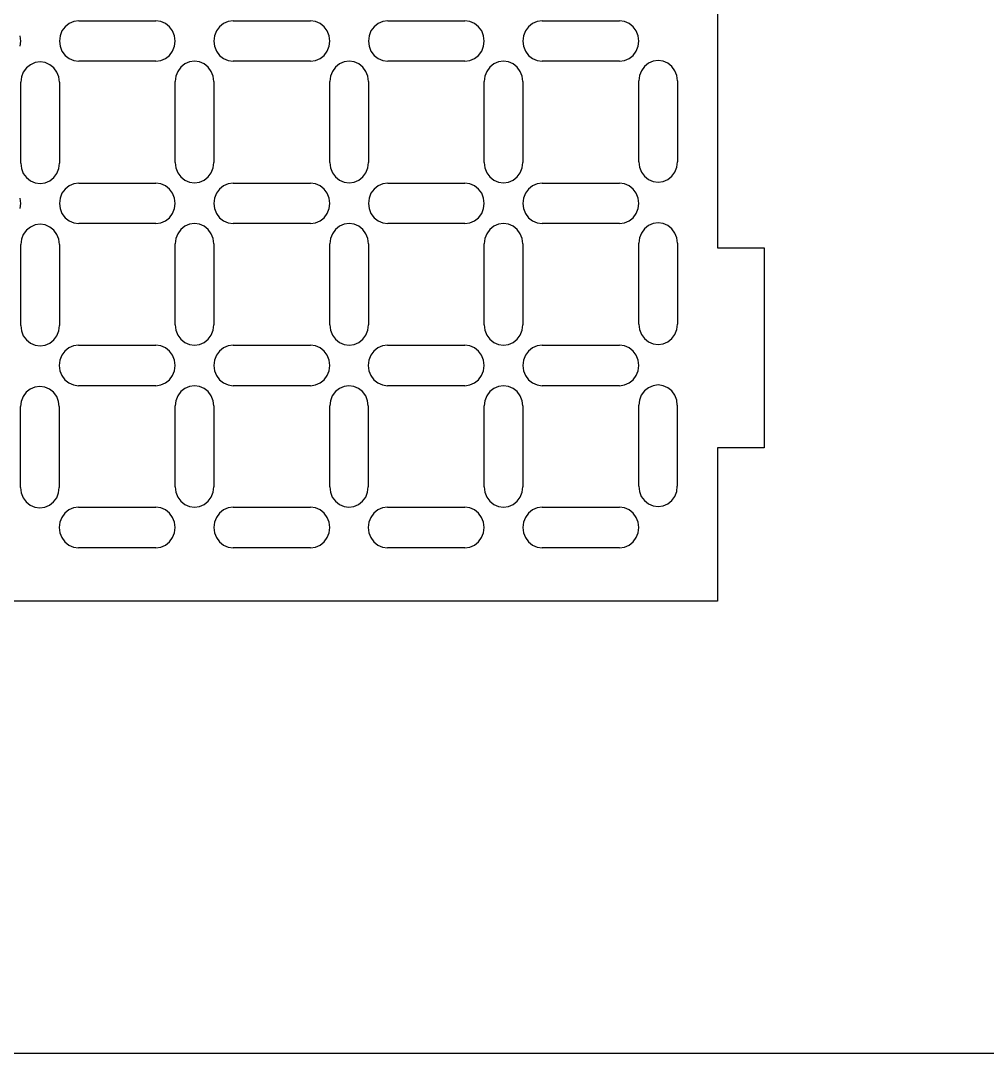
# Model space of a CAD drawing. Extents: x -295 to 295, y -225 to 225.
# Drawn here: x -72.5 to 0, y -225 to -147.5 of the extents above; entities that cross this region are included whole.
import ezdxf

# ---------------------------------------------------------------- set-up
doc = ezdxf.new("R2010")
doc.units = 0
doc.layers.get('0').update_dxf_attribs({"linetype": 'CONTINUOUS'})

msp = doc.modelspace()

# ---------------------------------------------------------------- linework, layer by layer
for p, q in [((-20.244, -64.523), (-20.244, -164.56)), ((-69.169, -147.96), (-69.399, -148.275)), ((-68.869, -147.718), (-69.169, -147.96)), ((-68.519, -147.566), (-68.869, -147.718)), ((-68.144, -147.514), (-68.519, -147.566)), ((-68.144, -147.514), (-62.351, -147.514)), ((-61.976, -147.566), (-62.351, -147.514)), ((-61.627, -147.718), (-61.976, -147.566)), ((-61.327, -147.96), (-61.627, -147.718)), ((-61.096, -148.275), (-61.327, -147.96)), ((-57.581, -147.96), (-57.812, -148.275)), ((-57.281, -147.718), (-57.581, -147.96)), ((-56.932, -147.566), (-57.281, -147.718)), ((-56.557, -147.514), (-56.932, -147.566)), ((-56.557, -147.514), (-50.764, -147.514)), ((-50.389, -147.566), (-50.764, -147.514)), ((-50.039, -147.718), (-50.389, -147.566)), ((-49.739, -147.96), (-50.039, -147.718)), ((-49.509, -148.275), (-49.739, -147.96)), ((-45.994, -147.96), (-46.224, -148.275)), ((-45.694, -147.718), (-45.994, -147.96)), ((-45.345, -147.566), (-45.694, -147.718)), ((-44.97, -147.514), (-45.345, -147.566)), ((-44.97, -147.514), (-39.176, -147.514)), ((-38.801, -147.566), (-39.176, -147.514)), ((-38.452, -147.718), (-38.801, -147.566)), ((-38.152, -147.96), (-38.452, -147.718)), ((-37.922, -148.275), (-38.152, -147.96)), ((-34.407, -147.96), (-34.637, -148.275)), ((-34.107, -147.718), (-34.407, -147.96)), ((-33.757, -147.566), (-34.107, -147.718)), ((-33.383, -147.514), (-33.757, -147.566)), ((-33.383, -147.514), (-27.589, -147.514)), ((-27.214, -147.566), (-27.589, -147.514)), ((-26.865, -147.718), (-27.214, -147.566)), ((-26.565, -147.96), (-26.865, -147.718)), ((-26.335, -148.275), (-26.565, -147.96)), ((-72.49, -149.035), (-72.539, -148.641)), ((-69.544, -148.641), (-69.593, -149.035)), ((-69.399, -148.275), (-69.544, -148.641)), ((-60.952, -148.641), (-61.096, -148.275)), ((-60.902, -149.035), (-60.952, -148.641)), ((-57.956, -148.641), (-58.006, -149.035)), ((-57.812, -148.275), (-57.956, -148.641)), ((-49.364, -148.641), (-49.509, -148.275)), ((-49.315, -149.035), (-49.364, -148.641)), ((-46.369, -148.641), (-46.418, -149.035)), ((-46.224, -148.275), (-46.369, -148.641)), ((-37.777, -148.641), (-37.922, -148.275)), ((-37.728, -149.035), (-37.777, -148.641)), ((-34.782, -148.641), (-34.831, -149.035)), ((-34.637, -148.275), (-34.782, -148.641)), ((-26.19, -148.641), (-26.335, -148.275)), ((-26.141, -149.035), (-26.19, -148.641)), ((-72.539, -149.428), (-72.49, -149.035)), ((-69.593, -149.035), (-69.544, -149.428)), ((-69.544, -149.428), (-69.399, -149.795)), ((-61.096, -149.795), (-60.952, -149.428)), ((-60.952, -149.428), (-60.902, -149.035)), ((-58.006, -149.035), (-57.956, -149.428)), ((-57.956, -149.428), (-57.812, -149.795)), ((-49.509, -149.795), (-49.364, -149.428)), ((-49.364, -149.428), (-49.315, -149.035)), ((-46.418, -149.035), (-46.369, -149.428)), ((-46.369, -149.428), (-46.224, -149.795)), ((-37.922, -149.795), (-37.777, -149.428)), ((-37.777, -149.428), (-37.728, -149.035)), ((-34.831, -149.035), (-34.782, -149.428)), ((-34.782, -149.428), (-34.637, -149.795)), ((-26.335, -149.795), (-26.19, -149.428)), ((-26.19, -149.428), (-26.141, -149.035)), ((-69.399, -149.795), (-69.169, -150.11)), ((-69.169, -150.11), (-68.869, -150.351)), ((-61.627, -150.351), (-61.327, -150.11)), ((-61.327, -150.11), (-61.096, -149.795)), ((-57.812, -149.795), (-57.581, -150.11)), ((-57.581, -150.11), (-57.281, -150.351)), ((-50.039, -150.351), (-49.739, -150.11)), ((-49.739, -150.11), (-49.509, -149.795)), ((-46.224, -149.795), (-45.994, -150.11)), ((-45.994, -150.11), (-45.694, -150.351)), ((-38.452, -150.351), (-38.152, -150.11)), ((-38.152, -150.11), (-37.922, -149.795)), ((-34.637, -149.795), (-34.407, -150.11)), ((-34.407, -150.11), (-34.107, -150.351)), ((-26.865, -150.351), (-26.565, -150.11)), ((-26.565, -150.11), (-26.335, -149.795)), ((-72.065, -151.051), (-72.296, -151.366)), ((-71.765, -150.81), (-72.065, -151.051)), ((-71.416, -150.658), (-71.765, -150.81)), ((-71.041, -150.606), (-71.416, -150.658)), ((-70.666, -150.658), (-71.041, -150.606)), ((-70.317, -150.81), (-70.666, -150.658)), ((-70.017, -151.051), (-70.317, -150.81)), ((-69.787, -151.366), (-70.017, -151.051)), ((-68.869, -150.351), (-68.519, -150.503)), ((-68.519, -150.503), (-68.144, -150.555)), ((-62.351, -150.555), (-68.144, -150.555)), ((-62.351, -150.555), (-61.976, -150.503)), ((-61.976, -150.503), (-61.627, -150.351)), ((-60.478, -150.999), (-60.708, -151.314)), ((-60.178, -150.758), (-60.478, -150.999)), ((-59.829, -150.606), (-60.178, -150.758)), ((-59.454, -150.554), (-59.829, -150.606)), ((-59.079, -150.606), (-59.454, -150.554)), ((-58.73, -150.758), (-59.079, -150.606)), ((-58.43, -150.999), (-58.73, -150.758)), ((-58.2, -151.314), (-58.43, -150.999)), ((-57.281, -150.351), (-56.932, -150.503)), ((-56.932, -150.503), (-56.557, -150.555)), ((-50.764, -150.555), (-56.557, -150.555)), ((-50.764, -150.555), (-50.389, -150.503)), ((-50.389, -150.503), (-50.039, -150.351)), ((-48.891, -150.999), (-49.121, -151.314)), ((-48.591, -150.758), (-48.891, -150.999)), ((-48.242, -150.606), (-48.591, -150.758)), ((-47.867, -150.554), (-48.242, -150.606)), ((-47.492, -150.606), (-47.867, -150.554)), ((-47.142, -150.758), (-47.492, -150.606)), ((-46.843, -150.999), (-47.142, -150.758)), ((-46.612, -151.314), (-46.843, -150.999)), ((-45.694, -150.351), (-45.345, -150.503)), ((-45.345, -150.503), (-44.97, -150.555)), ((-39.176, -150.555), (-44.97, -150.555)), ((-39.176, -150.555), (-38.801, -150.503)), ((-38.801, -150.503), (-38.452, -150.351)), ((-37.304, -150.999), (-37.534, -151.314)), ((-37.004, -150.758), (-37.304, -150.999)), ((-36.654, -150.606), (-37.004, -150.758)), ((-36.279, -150.554), (-36.654, -150.606)), ((-35.905, -150.606), (-36.279, -150.554)), ((-35.555, -150.758), (-35.905, -150.606)), ((-35.255, -150.999), (-35.555, -150.758)), ((-35.025, -151.314), (-35.255, -150.999)), ((-34.107, -150.351), (-33.757, -150.503)), ((-33.757, -150.503), (-33.383, -150.555)), ((-27.589, -150.555), (-33.383, -150.555)), ((-27.589, -150.555), (-27.214, -150.503)), ((-27.214, -150.503), (-26.865, -150.351)), ((-25.716, -150.948), (-25.946, -151.263)), ((-25.416, -150.707), (-25.716, -150.948)), ((-25.067, -150.555), (-25.416, -150.707)), ((-24.692, -150.503), (-25.067, -150.555)), ((-24.317, -150.555), (-24.692, -150.503)), ((-23.968, -150.707), (-24.317, -150.555)), ((-23.668, -150.948), (-23.968, -150.707)), ((-23.438, -151.263), (-23.668, -150.948)), ((-72.44, -151.733), (-72.49, -152.126)), ((-72.296, -151.366), (-72.44, -151.733)), ((-69.642, -151.733), (-69.787, -151.366)), ((-69.593, -152.126), (-69.642, -151.733)), ((-60.853, -151.681), (-60.902, -152.074)), ((-60.708, -151.314), (-60.853, -151.681)), ((-58.055, -151.681), (-58.2, -151.314)), ((-58.006, -152.074), (-58.055, -151.681)), ((-49.266, -151.681), (-49.315, -152.074)), ((-49.121, -151.314), (-49.266, -151.681)), ((-46.468, -151.681), (-46.612, -151.314)), ((-46.418, -152.074), (-46.468, -151.681)), ((-37.678, -151.681), (-37.728, -152.074)), ((-37.534, -151.314), (-37.678, -151.681)), ((-34.88, -151.681), (-35.025, -151.314)), ((-34.831, -152.074), (-34.88, -151.681)), ((-26.091, -151.63), (-26.141, -152.023)), ((-25.946, -151.263), (-26.091, -151.63)), ((-23.293, -151.63), (-23.438, -151.263)), ((-23.244, -152.023), (-23.293, -151.63)), ((-72.49, -158.207), (-72.49, -152.126)), ((-69.593, -152.126), (-69.593, -158.207)), ((-60.902, -158.155), (-60.902, -152.074)), ((-58.006, -152.074), (-58.006, -158.155)), ((-49.315, -158.155), (-49.315, -152.074)), ((-46.418, -152.074), (-46.418, -158.155)), ((-37.728, -158.155), (-37.728, -152.074)), ((-34.831, -152.074), (-34.831, -158.155)), ((-26.141, -158.104), (-26.141, -152.023)), ((-23.244, -152.023), (-23.244, -158.104)), ((-72.49, -158.207), (-72.44, -158.601)), ((-72.44, -158.601), (-72.296, -158.967)), ((-69.787, -158.967), (-69.642, -158.601)), ((-69.642, -158.601), (-69.593, -158.207)), ((-60.902, -158.155), (-60.853, -158.549)), ((-60.853, -158.549), (-60.708, -158.915)), ((-58.2, -158.915), (-58.055, -158.549)), ((-58.055, -158.549), (-58.006, -158.155)), ((-49.315, -158.155), (-49.266, -158.549)), ((-49.266, -158.549), (-49.121, -158.915)), ((-46.612, -158.915), (-46.468, -158.549)), ((-46.468, -158.549), (-46.418, -158.155)), ((-37.728, -158.155), (-37.678, -158.549)), ((-37.678, -158.549), (-37.534, -158.915)), ((-35.025, -158.915), (-34.88, -158.549)), ((-34.88, -158.549), (-34.831, -158.155)), ((-26.141, -158.104), (-26.091, -158.498)), ((-26.091, -158.498), (-25.946, -158.864)), ((-23.438, -158.864), (-23.293, -158.498)), ((-23.293, -158.498), (-23.244, -158.104)), ((-72.296, -158.967), (-72.065, -159.282)), ((-72.065, -159.282), (-71.765, -159.524)), ((-71.765, -159.524), (-71.416, -159.676)), ((-70.666, -159.676), (-70.317, -159.524)), ((-70.317, -159.524), (-70.017, -159.282)), ((-70.017, -159.282), (-69.787, -158.967)), ((-60.708, -158.915), (-60.478, -159.23)), ((-60.478, -159.23), (-60.178, -159.472)), ((-60.178, -159.472), (-59.829, -159.624)), ((-59.829, -159.624), (-59.454, -159.676)), ((-59.454, -159.676), (-59.079, -159.624)), ((-59.079, -159.624), (-58.73, -159.472)), ((-58.73, -159.472), (-58.43, -159.23)), ((-58.43, -159.23), (-58.2, -158.915)), ((-49.121, -158.915), (-48.891, -159.23)), ((-48.891, -159.23), (-48.591, -159.472)), ((-48.591, -159.472), (-48.242, -159.624)), ((-48.242, -159.624), (-47.867, -159.676)), ((-47.867, -159.676), (-47.492, -159.624)), ((-47.492, -159.624), (-47.142, -159.472)), ((-47.142, -159.472), (-46.843, -159.23)), ((-46.843, -159.23), (-46.612, -158.915)), ((-37.534, -158.915), (-37.304, -159.23)), ((-37.304, -159.23), (-37.004, -159.472)), ((-37.004, -159.472), (-36.654, -159.624)), ((-36.654, -159.624), (-36.279, -159.676)), ((-36.279, -159.676), (-35.905, -159.624)), ((-35.905, -159.624), (-35.555, -159.472)), ((-35.555, -159.472), (-35.255, -159.23)), ((-35.255, -159.23), (-35.025, -158.915)), ((-25.946, -158.864), (-25.716, -159.179)), ((-25.716, -159.179), (-25.416, -159.421)), ((-25.416, -159.421), (-25.067, -159.573)), ((-25.067, -159.573), (-24.692, -159.625)), ((-24.692, -159.625), (-24.317, -159.573)), ((-24.317, -159.573), (-23.968, -159.421)), ((-23.968, -159.421), (-23.668, -159.179)), ((-23.668, -159.179), (-23.438, -158.864)), ((-71.416, -159.676), (-71.041, -159.727)), ((-71.041, -159.727), (-70.666, -159.676)), ((-69.169, -160.143), (-69.399, -160.457)), ((-68.869, -159.901), (-69.169, -160.143)), ((-68.519, -159.749), (-68.869, -159.901)), ((-68.144, -159.697), (-68.519, -159.749)), ((-68.144, -159.697), (-62.351, -159.697)), ((-61.976, -159.749), (-62.351, -159.697)), ((-61.627, -159.901), (-61.976, -159.749)), ((-61.327, -160.143), (-61.627, -159.901)), ((-61.096, -160.457), (-61.327, -160.143)), ((-57.581, -160.143), (-57.812, -160.457)), ((-57.281, -159.901), (-57.581, -160.143)), ((-56.932, -159.749), (-57.281, -159.901)), ((-56.557, -159.697), (-56.932, -159.749)), ((-56.557, -159.697), (-50.764, -159.697)), ((-50.389, -159.749), (-50.764, -159.697)), ((-50.039, -159.901), (-50.389, -159.749)), ((-49.739, -160.143), (-50.039, -159.901)), ((-49.509, -160.457), (-49.739, -160.143)), ((-45.994, -160.143), (-46.224, -160.457)), ((-45.694, -159.901), (-45.994, -160.143)), ((-45.345, -159.749), (-45.694, -159.901)), ((-44.97, -159.697), (-45.345, -159.749)), ((-44.97, -159.697), (-39.176, -159.697)), ((-38.801, -159.749), (-39.176, -159.697)), ((-38.452, -159.901), (-38.801, -159.749)), ((-38.152, -160.143), (-38.452, -159.901)), ((-37.922, -160.457), (-38.152, -160.143)), ((-34.407, -160.143), (-34.637, -160.457)), ((-34.107, -159.901), (-34.407, -160.143)), ((-33.757, -159.749), (-34.107, -159.901)), ((-33.383, -159.697), (-33.757, -159.749)), ((-33.383, -159.697), (-27.589, -159.697)), ((-27.214, -159.749), (-27.589, -159.697)), ((-26.865, -159.901), (-27.214, -159.749)), ((-26.565, -160.143), (-26.865, -159.901)), ((-26.335, -160.457), (-26.565, -160.143)), ((-72.49, -161.217), (-72.539, -160.824)), ((-69.544, -160.824), (-69.593, -161.217)), ((-69.399, -160.457), (-69.544, -160.824)), ((-60.952, -160.824), (-61.096, -160.457)), ((-60.902, -161.217), (-60.952, -160.824)), ((-57.956, -160.824), (-58.006, -161.217)), ((-57.812, -160.457), (-57.956, -160.824)), ((-49.364, -160.824), (-49.509, -160.457)), ((-49.315, -161.217), (-49.364, -160.824)), ((-46.369, -160.824), (-46.418, -161.217)), ((-46.224, -160.457), (-46.369, -160.824)), ((-37.777, -160.824), (-37.922, -160.457)), ((-37.728, -161.217), (-37.777, -160.824)), ((-34.782, -160.824), (-34.831, -161.217)), ((-34.637, -160.457), (-34.782, -160.824)), ((-26.19, -160.824), (-26.335, -160.457)), ((-26.141, -161.217), (-26.19, -160.824)), ((-72.539, -161.611), (-72.49, -161.217)), ((-69.593, -161.217), (-69.544, -161.611)), ((-69.544, -161.611), (-69.399, -161.978)), ((-61.096, -161.978), (-60.952, -161.611)), ((-60.952, -161.611), (-60.902, -161.217)), ((-58.006, -161.217), (-57.956, -161.611)), ((-57.956, -161.611), (-57.812, -161.978)), ((-49.509, -161.978), (-49.364, -161.611)), ((-49.364, -161.611), (-49.315, -161.217)), ((-46.418, -161.217), (-46.369, -161.611)), ((-46.369, -161.611), (-46.224, -161.978)), ((-37.922, -161.978), (-37.777, -161.611)), ((-37.777, -161.611), (-37.728, -161.217)), ((-34.831, -161.217), (-34.782, -161.611)), ((-34.782, -161.611), (-34.637, -161.978)), ((-26.335, -161.978), (-26.19, -161.611)), ((-26.19, -161.611), (-26.141, -161.217)), ((-69.399, -161.978), (-69.169, -162.292)), ((-69.169, -162.292), (-68.869, -162.534)), ((-68.869, -162.534), (-68.519, -162.686)), ((-68.519, -162.686), (-68.144, -162.738)), ((-62.351, -162.738), (-61.976, -162.686)), ((-61.976, -162.686), (-61.627, -162.534)), ((-61.627, -162.534), (-61.327, -162.292)), ((-61.327, -162.292), (-61.096, -161.978)), ((-57.812, -161.978), (-57.581, -162.292)), ((-57.581, -162.292), (-57.281, -162.534)), ((-57.281, -162.534), (-56.932, -162.686)), ((-56.932, -162.686), (-56.557, -162.738)), ((-50.764, -162.738), (-50.389, -162.686)), ((-50.389, -162.686), (-50.039, -162.534)), ((-50.039, -162.534), (-49.739, -162.292)), ((-49.739, -162.292), (-49.509, -161.978)), ((-46.224, -161.978), (-45.994, -162.292)), ((-45.994, -162.292), (-45.694, -162.534)), ((-45.694, -162.534), (-45.345, -162.686)), ((-45.345, -162.686), (-44.97, -162.738)), ((-39.176, -162.738), (-38.801, -162.686)), ((-38.801, -162.686), (-38.452, -162.534)), ((-38.452, -162.534), (-38.152, -162.292)), ((-38.152, -162.292), (-37.922, -161.978)), ((-34.637, -161.978), (-34.407, -162.292)), ((-34.407, -162.292), (-34.107, -162.534)), ((-34.107, -162.534), (-33.757, -162.686)), ((-33.757, -162.686), (-33.383, -162.738)), ((-27.589, -162.738), (-27.214, -162.686)), ((-27.214, -162.686), (-26.865, -162.534)), ((-26.865, -162.534), (-26.565, -162.292)), ((-26.565, -162.292), (-26.335, -161.978)), ((-24.692, -162.686), (-25.067, -162.738)), ((-24.317, -162.738), (-24.692, -162.686)), ((-72.065, -163.234), (-72.296, -163.549)), ((-71.765, -162.993), (-72.065, -163.234)), ((-71.416, -162.841), (-71.765, -162.993)), ((-71.041, -162.789), (-71.416, -162.841)), ((-70.666, -162.841), (-71.041, -162.789)), ((-70.317, -162.993), (-70.666, -162.841)), ((-70.017, -163.234), (-70.317, -162.993)), ((-69.787, -163.549), (-70.017, -163.234)), ((-62.351, -162.738), (-68.144, -162.738)), ((-60.708, -163.497), (-60.853, -163.864)), ((-60.478, -163.182), (-60.708, -163.497)), ((-60.178, -162.941), (-60.478, -163.182)), ((-59.829, -162.789), (-60.178, -162.941)), ((-59.454, -162.737), (-59.829, -162.789)), ((-59.079, -162.789), (-59.454, -162.737)), ((-58.73, -162.941), (-59.079, -162.789)), ((-58.43, -163.182), (-58.73, -162.941)), ((-58.2, -163.497), (-58.43, -163.182)), ((-58.055, -163.864), (-58.2, -163.497)), ((-50.764, -162.738), (-56.557, -162.738)), ((-49.121, -163.497), (-49.266, -163.864)), ((-48.891, -163.182), (-49.121, -163.497)), ((-48.591, -162.941), (-48.891, -163.182)), ((-48.242, -162.789), (-48.591, -162.941)), ((-47.867, -162.737), (-48.242, -162.789)), ((-47.492, -162.789), (-47.867, -162.737)), ((-47.142, -162.941), (-47.492, -162.789)), ((-46.843, -163.182), (-47.142, -162.941)), ((-46.612, -163.497), (-46.843, -163.182)), ((-46.468, -163.864), (-46.612, -163.497)), ((-39.176, -162.738), (-44.97, -162.738)), ((-37.534, -163.497), (-37.678, -163.864)), ((-37.304, -163.182), (-37.534, -163.497)), ((-37.004, -162.941), (-37.304, -163.182)), ((-36.654, -162.789), (-37.004, -162.941)), ((-36.279, -162.737), (-36.654, -162.789)), ((-35.905, -162.789), (-36.279, -162.737)), ((-35.555, -162.941), (-35.905, -162.789)), ((-35.255, -163.182), (-35.555, -162.941)), ((-35.025, -163.497), (-35.255, -163.182)), ((-34.88, -163.864), (-35.025, -163.497)), ((-27.589, -162.738), (-33.383, -162.738)), ((-25.946, -163.446), (-26.091, -163.813)), ((-25.716, -163.131), (-25.946, -163.446)), ((-25.416, -162.89), (-25.716, -163.131)), ((-25.067, -162.738), (-25.416, -162.89)), ((-23.968, -162.89), (-24.317, -162.738)), ((-23.668, -163.131), (-23.968, -162.89)), ((-23.438, -163.446), (-23.668, -163.131)), ((-23.293, -163.813), (-23.438, -163.446)), ((-72.44, -163.916), (-72.49, -164.309)), ((-72.296, -163.549), (-72.44, -163.916)), ((-69.642, -163.916), (-69.787, -163.549)), ((-69.593, -164.309), (-69.642, -163.916)), ((-60.853, -163.864), (-60.902, -164.257)), ((-60.902, -170.338), (-60.902, -164.257)), ((-58.006, -164.257), (-58.055, -163.864)), ((-58.006, -164.257), (-58.006, -170.338)), ((-49.266, -163.864), (-49.315, -164.257)), ((-49.315, -170.338), (-49.315, -164.257)), ((-46.418, -164.257), (-46.468, -163.864)), ((-46.418, -164.257), (-46.418, -170.338)), ((-37.678, -163.864), (-37.728, -164.257)), ((-37.728, -170.338), (-37.728, -164.257)), ((-34.831, -164.257), (-34.88, -163.864)), ((-34.831, -164.257), (-34.831, -170.338)), ((-26.091, -163.813), (-26.141, -164.206)), ((-26.141, -170.287), (-26.141, -164.206)), ((-23.244, -164.206), (-23.293, -163.813)), ((-23.244, -164.206), (-23.244, -170.287)), ((-72.49, -170.39), (-72.49, -164.309)), ((-69.593, -164.309), (-69.593, -170.39)), ((-20.244, -164.56), (-16.744, -164.56)), ((-16.744, -164.56), (-16.744, -179.56)), ((-72.49, -170.39), (-72.44, -170.783)), ((-69.642, -170.783), (-69.593, -170.39)), ((-60.902, -170.338), (-60.853, -170.732)), ((-58.055, -170.732), (-58.006, -170.338)), ((-49.315, -170.338), (-49.266, -170.732)), ((-46.468, -170.732), (-46.418, -170.338)), ((-37.728, -170.338), (-37.678, -170.732)), ((-34.88, -170.732), (-34.831, -170.338)), ((-26.141, -170.287), (-26.091, -170.681)), ((-23.293, -170.681), (-23.244, -170.287)), ((-72.44, -170.783), (-72.296, -171.15)), ((-72.296, -171.15), (-72.065, -171.465)), ((-70.017, -171.465), (-69.787, -171.15)), ((-69.787, -171.15), (-69.642, -170.783)), ((-60.853, -170.732), (-60.708, -171.098)), ((-60.708, -171.098), (-60.478, -171.413)), ((-58.43, -171.413), (-58.2, -171.098)), ((-58.2, -171.098), (-58.055, -170.732)), ((-49.266, -170.732), (-49.121, -171.098)), ((-49.121, -171.098), (-48.891, -171.413)), ((-46.843, -171.413), (-46.612, -171.098)), ((-46.612, -171.098), (-46.468, -170.732)), ((-37.678, -170.732), (-37.534, -171.098)), ((-37.534, -171.098), (-37.304, -171.413)), ((-35.255, -171.413), (-35.025, -171.098)), ((-35.025, -171.098), (-34.88, -170.732)), ((-26.091, -170.681), (-25.946, -171.047)), ((-25.946, -171.047), (-25.716, -171.362)), ((-23.668, -171.362), (-23.438, -171.047)), ((-23.438, -171.047), (-23.293, -170.681)), ((-72.065, -171.465), (-71.765, -171.707)), ((-71.765, -171.707), (-71.416, -171.858)), ((-71.416, -171.858), (-71.041, -171.91)), ((-71.041, -171.91), (-70.666, -171.858)), ((-70.666, -171.858), (-70.317, -171.707)), ((-70.317, -171.707), (-70.017, -171.465)), ((-68.524, -171.91), (-68.874, -172.062)), ((-68.149, -171.858), (-68.524, -171.91)), ((-68.149, -171.858), (-62.356, -171.858)), ((-61.981, -171.91), (-62.356, -171.858)), ((-61.631, -172.062), (-61.981, -171.91)), ((-60.478, -171.413), (-60.178, -171.655)), ((-60.178, -171.655), (-59.829, -171.807)), ((-59.829, -171.807), (-59.454, -171.858)), ((-59.454, -171.858), (-59.079, -171.807)), ((-59.079, -171.807), (-58.73, -171.655)), ((-58.73, -171.655), (-58.43, -171.413)), ((-56.937, -171.91), (-57.286, -172.062)), ((-56.562, -171.858), (-56.937, -171.91)), ((-56.562, -171.858), (-50.768, -171.858)), ((-50.394, -171.91), (-50.768, -171.858)), ((-50.044, -172.062), (-50.394, -171.91)), ((-48.891, -171.413), (-48.591, -171.655)), ((-48.591, -171.655), (-48.242, -171.807)), ((-48.242, -171.807), (-47.867, -171.858)), ((-47.867, -171.858), (-47.492, -171.807)), ((-47.492, -171.807), (-47.142, -171.655)), ((-47.142, -171.655), (-46.843, -171.413)), ((-45.35, -171.91), (-45.699, -172.062)), ((-44.975, -171.858), (-45.35, -171.91)), ((-44.975, -171.858), (-39.181, -171.858)), ((-38.806, -171.91), (-39.181, -171.858)), ((-38.457, -172.062), (-38.806, -171.91)), ((-37.304, -171.413), (-37.004, -171.655)), ((-37.004, -171.655), (-36.654, -171.807)), ((-36.654, -171.807), (-36.279, -171.858)), ((-36.279, -171.858), (-35.905, -171.807)), ((-35.905, -171.807), (-35.555, -171.655)), ((-35.555, -171.655), (-35.255, -171.413)), ((-33.762, -171.91), (-34.112, -172.062)), ((-33.387, -171.858), (-33.762, -171.91)), ((-33.387, -171.858), (-27.594, -171.858)), ((-27.219, -171.91), (-27.594, -171.858)), ((-26.87, -172.062), (-27.219, -171.91)), ((-25.716, -171.362), (-25.416, -171.604)), ((-25.416, -171.604), (-25.067, -171.756)), ((-25.067, -171.756), (-24.692, -171.807)), ((-24.692, -171.807), (-24.317, -171.756)), ((-24.317, -171.756), (-23.968, -171.604)), ((-23.968, -171.604), (-23.668, -171.362)), ((-69.404, -172.619), (-69.548, -172.985)), ((-69.174, -172.304), (-69.404, -172.619)), ((-68.874, -172.062), (-69.174, -172.304)), ((-61.331, -172.304), (-61.631, -172.062)), ((-61.101, -172.619), (-61.331, -172.304)), ((-60.957, -172.985), (-61.101, -172.619)), ((-57.816, -172.619), (-57.961, -172.985)), ((-57.586, -172.304), (-57.816, -172.619)), ((-57.286, -172.062), (-57.586, -172.304)), ((-49.744, -172.304), (-50.044, -172.062)), ((-49.514, -172.619), (-49.744, -172.304)), ((-49.369, -172.985), (-49.514, -172.619)), ((-46.229, -172.619), (-46.374, -172.985)), ((-45.999, -172.304), (-46.229, -172.619)), ((-45.699, -172.062), (-45.999, -172.304)), ((-38.157, -172.304), (-38.457, -172.062)), ((-37.927, -172.619), (-38.157, -172.304)), ((-37.782, -172.985), (-37.927, -172.619)), ((-34.642, -172.619), (-34.787, -172.985)), ((-34.412, -172.304), (-34.642, -172.619)), ((-34.112, -172.062), (-34.412, -172.304)), ((-26.57, -172.304), (-26.87, -172.062)), ((-26.339, -172.619), (-26.57, -172.304)), ((-26.195, -172.985), (-26.339, -172.619)), ((-69.548, -172.985), (-69.598, -173.379)), ((-69.598, -173.379), (-69.548, -173.772)), ((-60.907, -173.379), (-60.957, -172.985)), ((-60.957, -173.772), (-60.907, -173.379)), ((-57.961, -172.985), (-58.01, -173.379)), ((-58.01, -173.379), (-57.961, -173.772)), ((-49.32, -173.379), (-49.369, -172.985)), ((-49.369, -173.772), (-49.32, -173.379)), ((-46.374, -172.985), (-46.423, -173.379)), ((-46.423, -173.379), (-46.374, -173.772)), ((-37.733, -173.379), (-37.782, -172.985)), ((-37.782, -173.772), (-37.733, -173.379)), ((-34.787, -172.985), (-34.836, -173.379)), ((-34.836, -173.379), (-34.787, -173.772)), ((-26.145, -173.379), (-26.195, -172.985)), ((-26.195, -173.772), (-26.145, -173.379)), ((-69.548, -173.772), (-69.404, -174.139)), ((-69.404, -174.139), (-69.174, -174.454)), ((-61.331, -174.454), (-61.101, -174.139)), ((-61.101, -174.139), (-60.957, -173.772)), ((-57.961, -173.772), (-57.816, -174.139)), ((-57.816, -174.139), (-57.586, -174.454)), ((-49.744, -174.454), (-49.514, -174.139)), ((-49.514, -174.139), (-49.369, -173.772)), ((-46.374, -173.772), (-46.229, -174.139)), ((-46.229, -174.139), (-45.999, -174.454)), ((-38.157, -174.454), (-37.927, -174.139)), ((-37.927, -174.139), (-37.782, -173.772)), ((-34.787, -173.772), (-34.642, -174.139)), ((-34.642, -174.139), (-34.412, -174.454)), ((-26.57, -174.454), (-26.339, -174.139)), ((-26.339, -174.139), (-26.195, -173.772)), ((-71.421, -175.002), (-71.77, -175.154)), ((-71.046, -174.95), (-71.421, -175.002)), ((-70.671, -175.002), (-71.046, -174.95)), ((-70.322, -175.154), (-70.671, -175.002)), ((-69.174, -174.454), (-68.874, -174.695)), ((-68.874, -174.695), (-68.524, -174.847)), ((-68.524, -174.847), (-68.149, -174.899)), ((-62.356, -174.899), (-68.149, -174.899)), ((-62.356, -174.899), (-61.981, -174.847)), ((-61.981, -174.847), (-61.631, -174.695)), ((-61.631, -174.695), (-61.331, -174.454)), ((-60.183, -175.102), (-60.483, -175.343)), ((-59.834, -174.95), (-60.183, -175.102)), ((-59.459, -174.898), (-59.834, -174.95)), ((-59.084, -174.95), (-59.459, -174.898)), ((-58.735, -175.102), (-59.084, -174.95)), ((-58.435, -175.343), (-58.735, -175.102)), ((-57.586, -174.454), (-57.286, -174.695)), ((-57.286, -174.695), (-56.937, -174.847)), ((-56.937, -174.847), (-56.562, -174.899)), ((-50.768, -174.899), (-56.562, -174.899)), ((-50.768, -174.899), (-50.394, -174.847)), ((-50.394, -174.847), (-50.044, -174.695)), ((-50.044, -174.695), (-49.744, -174.454)), ((-48.596, -175.102), (-48.896, -175.343)), ((-48.246, -174.95), (-48.596, -175.102)), ((-47.872, -174.898), (-48.246, -174.95)), ((-47.497, -174.95), (-47.872, -174.898)), ((-47.147, -175.102), (-47.497, -174.95)), ((-46.847, -175.343), (-47.147, -175.102)), ((-45.999, -174.454), (-45.699, -174.695)), ((-45.699, -174.695), (-45.35, -174.847)), ((-45.35, -174.847), (-44.975, -174.899)), ((-39.181, -174.899), (-44.975, -174.899)), ((-39.181, -174.899), (-38.806, -174.847)), ((-38.806, -174.847), (-38.457, -174.695)), ((-38.457, -174.695), (-38.157, -174.454)), ((-37.008, -175.102), (-37.308, -175.343)), ((-36.659, -174.95), (-37.008, -175.102)), ((-36.284, -174.898), (-36.659, -174.95)), ((-35.909, -174.95), (-36.284, -174.898)), ((-35.56, -175.102), (-35.909, -174.95)), ((-35.26, -175.343), (-35.56, -175.102)), ((-34.412, -174.454), (-34.112, -174.695)), ((-34.112, -174.695), (-33.762, -174.847)), ((-33.762, -174.847), (-33.387, -174.899)), ((-27.594, -174.899), (-33.387, -174.899)), ((-27.594, -174.899), (-27.219, -174.847)), ((-27.219, -174.847), (-26.87, -174.695)), ((-26.87, -174.695), (-26.57, -174.454)), ((-25.421, -175.051), (-25.721, -175.292)), ((-25.072, -174.899), (-25.421, -175.051)), ((-24.697, -174.847), (-25.072, -174.899)), ((-24.322, -174.899), (-24.697, -174.847)), ((-23.973, -175.051), (-24.322, -174.899)), ((-23.673, -175.292), (-23.973, -175.051)), ((-72.301, -175.71), (-72.445, -176.077)), ((-72.07, -175.395), (-72.301, -175.71)), ((-71.77, -175.154), (-72.07, -175.395)), ((-70.022, -175.395), (-70.322, -175.154)), ((-69.792, -175.71), (-70.022, -175.395)), ((-69.647, -176.077), (-69.792, -175.71)), ((-60.713, -175.658), (-60.858, -176.025)), ((-60.483, -175.343), (-60.713, -175.658)), ((-58.204, -175.658), (-58.435, -175.343)), ((-58.06, -176.025), (-58.204, -175.658)), ((-49.126, -175.658), (-49.271, -176.025)), ((-48.896, -175.343), (-49.126, -175.658)), ((-46.617, -175.658), (-46.847, -175.343)), ((-46.473, -176.025), (-46.617, -175.658)), ((-37.539, -175.658), (-37.683, -176.025)), ((-37.308, -175.343), (-37.539, -175.658)), ((-35.03, -175.658), (-35.26, -175.343)), ((-34.885, -176.025), (-35.03, -175.658)), ((-25.951, -175.607), (-26.096, -175.974)), ((-25.721, -175.292), (-25.951, -175.607)), ((-23.443, -175.607), (-23.673, -175.292)), ((-23.298, -175.974), (-23.443, -175.607)), ((-72.445, -176.077), (-72.495, -176.47)), ((-72.495, -182.551), (-72.495, -176.47)), ((-69.598, -176.47), (-69.647, -176.077)), ((-69.598, -176.47), (-69.598, -182.551)), ((-60.858, -176.025), (-60.907, -176.418)), ((-60.907, -182.499), (-60.907, -176.418)), ((-58.01, -176.418), (-58.06, -176.025)), ((-58.01, -176.418), (-58.01, -182.499)), ((-49.271, -176.025), (-49.32, -176.418)), ((-49.32, -182.499), (-49.32, -176.418)), ((-46.423, -176.418), (-46.473, -176.025)), ((-46.423, -176.418), (-46.423, -182.499)), ((-37.683, -176.025), (-37.733, -176.418)), ((-37.733, -182.499), (-37.733, -176.418)), ((-34.836, -176.418), (-34.885, -176.025)), ((-34.836, -176.418), (-34.836, -182.499)), ((-26.096, -175.974), (-26.145, -176.367)), ((-26.145, -182.448), (-26.145, -176.367)), ((-23.249, -176.367), (-23.298, -175.974)), ((-23.249, -176.367), (-23.249, -182.448)), ((-16.744, -179.56), (-20.244, -179.56)), ((-20.244, -179.56), (-20.244, -191.06)), ((-72.495, -182.551), (-72.445, -182.945)), ((-69.647, -182.945), (-69.598, -182.551)), ((-60.907, -182.499), (-60.858, -182.893)), ((-58.06, -182.893), (-58.01, -182.499)), ((-49.32, -182.499), (-49.271, -182.893)), ((-46.473, -182.893), (-46.423, -182.499)), ((-37.733, -182.499), (-37.683, -182.893)), ((-34.885, -182.893), (-34.836, -182.499)), ((-26.145, -182.448), (-26.096, -182.842)), ((-26.096, -182.842), (-25.951, -183.208)), ((-23.443, -183.208), (-23.298, -182.842)), ((-23.298, -182.842), (-23.249, -182.448)), ((-72.445, -182.945), (-72.301, -183.311)), ((-72.301, -183.311), (-72.07, -183.626)), ((-72.07, -183.626), (-71.77, -183.868)), ((-70.322, -183.868), (-70.022, -183.626)), ((-70.022, -183.626), (-69.792, -183.311)), ((-69.792, -183.311), (-69.647, -182.945)), ((-60.858, -182.893), (-60.713, -183.259)), ((-60.713, -183.259), (-60.483, -183.574)), ((-60.483, -183.574), (-60.183, -183.816)), ((-58.735, -183.816), (-58.435, -183.574)), ((-58.435, -183.574), (-58.204, -183.259)), ((-58.204, -183.259), (-58.06, -182.893)), ((-49.271, -182.893), (-49.126, -183.259)), ((-49.126, -183.259), (-48.896, -183.574)), ((-48.896, -183.574), (-48.596, -183.816)), ((-47.147, -183.816), (-46.847, -183.574)), ((-46.847, -183.574), (-46.617, -183.259)), ((-46.617, -183.259), (-46.473, -182.893)), ((-37.683, -182.893), (-37.539, -183.259)), ((-37.539, -183.259), (-37.308, -183.574)), ((-37.308, -183.574), (-37.008, -183.816)), ((-35.56, -183.816), (-35.26, -183.574)), ((-35.26, -183.574), (-35.03, -183.259)), ((-35.03, -183.259), (-34.885, -182.893)), ((-25.951, -183.208), (-25.721, -183.523)), ((-25.721, -183.523), (-25.421, -183.765)), ((-23.973, -183.765), (-23.673, -183.523)), ((-23.673, -183.523), (-23.443, -183.208)), ((-71.77, -183.868), (-71.421, -184.02)), ((-71.421, -184.02), (-71.046, -184.071)), ((-71.046, -184.071), (-70.671, -184.02)), ((-70.671, -184.02), (-70.322, -183.868)), ((-68.874, -184.223), (-69.174, -184.465)), ((-68.524, -184.071), (-68.874, -184.223)), ((-68.149, -184.02), (-68.524, -184.071)), ((-68.149, -184.02), (-62.356, -184.02)), ((-61.981, -184.071), (-62.356, -184.02)), ((-61.631, -184.223), (-61.981, -184.071)), ((-61.331, -184.465), (-61.631, -184.223)), ((-60.183, -183.816), (-59.834, -183.968)), ((-59.834, -183.968), (-59.459, -184.02)), ((-59.459, -184.02), (-59.084, -183.968)), ((-59.084, -183.968), (-58.735, -183.816)), ((-57.286, -184.223), (-57.586, -184.465)), ((-56.937, -184.071), (-57.286, -184.223)), ((-56.562, -184.02), (-56.937, -184.071)), ((-56.562, -184.02), (-50.768, -184.02)), ((-50.394, -184.071), (-50.768, -184.02)), ((-50.044, -184.223), (-50.394, -184.071)), ((-49.744, -184.465), (-50.044, -184.223)), ((-48.596, -183.816), (-48.246, -183.968)), ((-48.246, -183.968), (-47.872, -184.02)), ((-47.872, -184.02), (-47.497, -183.968)), ((-47.497, -183.968), (-47.147, -183.816)), ((-45.699, -184.223), (-45.999, -184.465)), ((-45.35, -184.071), (-45.699, -184.223)), ((-44.975, -184.02), (-45.35, -184.071)), ((-44.975, -184.02), (-39.181, -184.02)), ((-38.806, -184.071), (-39.181, -184.02)), ((-38.457, -184.223), (-38.806, -184.071)), ((-38.157, -184.465), (-38.457, -184.223)), ((-37.008, -183.816), (-36.659, -183.968)), ((-36.659, -183.968), (-36.284, -184.02)), ((-36.284, -184.02), (-35.909, -183.968)), ((-35.909, -183.968), (-35.56, -183.816)), ((-34.112, -184.223), (-34.412, -184.465)), ((-33.762, -184.071), (-34.112, -184.223)), ((-33.387, -184.02), (-33.762, -184.071)), ((-33.387, -184.02), (-27.594, -184.02)), ((-27.219, -184.071), (-27.594, -184.02)), ((-26.87, -184.223), (-27.219, -184.071)), ((-26.57, -184.465), (-26.87, -184.223)), ((-25.421, -183.765), (-25.072, -183.917)), ((-25.072, -183.917), (-24.697, -183.969)), ((-24.697, -183.969), (-24.322, -183.917)), ((-24.322, -183.917), (-23.973, -183.765)), ((-69.548, -185.146), (-69.598, -185.54)), ((-69.404, -184.78), (-69.548, -185.146)), ((-69.174, -184.465), (-69.404, -184.78)), ((-61.101, -184.78), (-61.331, -184.465)), ((-60.957, -185.146), (-61.101, -184.78)), ((-60.907, -185.54), (-60.957, -185.146)), ((-57.961, -185.146), (-58.01, -185.54)), ((-57.816, -184.78), (-57.961, -185.146)), ((-57.586, -184.465), (-57.816, -184.78)), ((-49.514, -184.78), (-49.744, -184.465)), ((-49.369, -185.146), (-49.514, -184.78)), ((-49.32, -185.54), (-49.369, -185.146)), ((-46.374, -185.146), (-46.423, -185.54)), ((-46.229, -184.78), (-46.374, -185.146)), ((-45.999, -184.465), (-46.229, -184.78)), ((-37.927, -184.78), (-38.157, -184.465)), ((-37.782, -185.146), (-37.927, -184.78)), ((-37.733, -185.54), (-37.782, -185.146)), ((-34.787, -185.146), (-34.836, -185.54)), ((-34.642, -184.78), (-34.787, -185.146)), ((-34.412, -184.465), (-34.642, -184.78)), ((-26.339, -184.78), (-26.57, -184.465)), ((-26.195, -185.146), (-26.339, -184.78)), ((-26.145, -185.54), (-26.195, -185.146)), ((-69.598, -185.54), (-69.548, -185.933)), ((-69.548, -185.933), (-69.404, -186.3)), ((-61.101, -186.3), (-60.957, -185.933)), ((-60.957, -185.933), (-60.907, -185.54)), ((-58.01, -185.54), (-57.961, -185.933)), ((-57.961, -185.933), (-57.816, -186.3)), ((-49.514, -186.3), (-49.369, -185.933)), ((-49.369, -185.933), (-49.32, -185.54)), ((-46.423, -185.54), (-46.374, -185.933)), ((-46.374, -185.933), (-46.229, -186.3)), ((-37.927, -186.3), (-37.782, -185.933)), ((-37.782, -185.933), (-37.733, -185.54)), ((-34.836, -185.54), (-34.787, -185.933)), ((-34.787, -185.933), (-34.642, -186.3)), ((-26.339, -186.3), (-26.195, -185.933)), ((-26.195, -185.933), (-26.145, -185.54)), ((-69.404, -186.3), (-69.174, -186.615)), ((-69.174, -186.615), (-68.874, -186.856)), ((-61.631, -186.856), (-61.331, -186.615)), ((-61.331, -186.615), (-61.101, -186.3)), ((-57.816, -186.3), (-57.586, -186.615)), ((-57.586, -186.615), (-57.286, -186.856)), ((-50.044, -186.856), (-49.744, -186.615)), ((-49.744, -186.615), (-49.514, -186.3)), ((-46.229, -186.3), (-45.999, -186.615)), ((-45.999, -186.615), (-45.699, -186.856)), ((-38.457, -186.856), (-38.157, -186.615)), ((-38.157, -186.615), (-37.927, -186.3)), ((-34.642, -186.3), (-34.412, -186.615)), ((-34.412, -186.615), (-34.112, -186.856)), ((-26.87, -186.856), (-26.57, -186.615)), ((-26.57, -186.615), (-26.339, -186.3)), ((-68.874, -186.856), (-68.524, -187.008)), ((-68.524, -187.008), (-68.149, -187.06)), ((-62.356, -187.06), (-68.149, -187.06)), ((-62.356, -187.06), (-61.981, -187.008)), ((-61.981, -187.008), (-61.631, -186.856)), ((-57.286, -186.856), (-56.937, -187.008)), ((-56.937, -187.008), (-56.562, -187.06)), ((-50.768, -187.06), (-56.562, -187.06)), ((-50.768, -187.06), (-50.394, -187.008)), ((-50.394, -187.008), (-50.044, -186.856)), ((-45.699, -186.856), (-45.35, -187.008)), ((-45.35, -187.008), (-44.975, -187.06)), ((-39.181, -187.06), (-44.975, -187.06)), ((-39.181, -187.06), (-38.806, -187.008)), ((-38.806, -187.008), (-38.457, -186.856)), ((-34.112, -186.856), (-33.762, -187.008)), ((-33.762, -187.008), (-33.387, -187.06)), ((-27.594, -187.06), (-33.387, -187.06)), ((-27.594, -187.06), (-27.219, -187.008)), ((-27.219, -187.008), (-26.87, -186.856)), ((-20.244, -191.06), (-121.844, -191.06)), ((295, -225), (-295, -225))]:
    msp.add_line(p, q)

doc.saveas('drawing.dxf')
